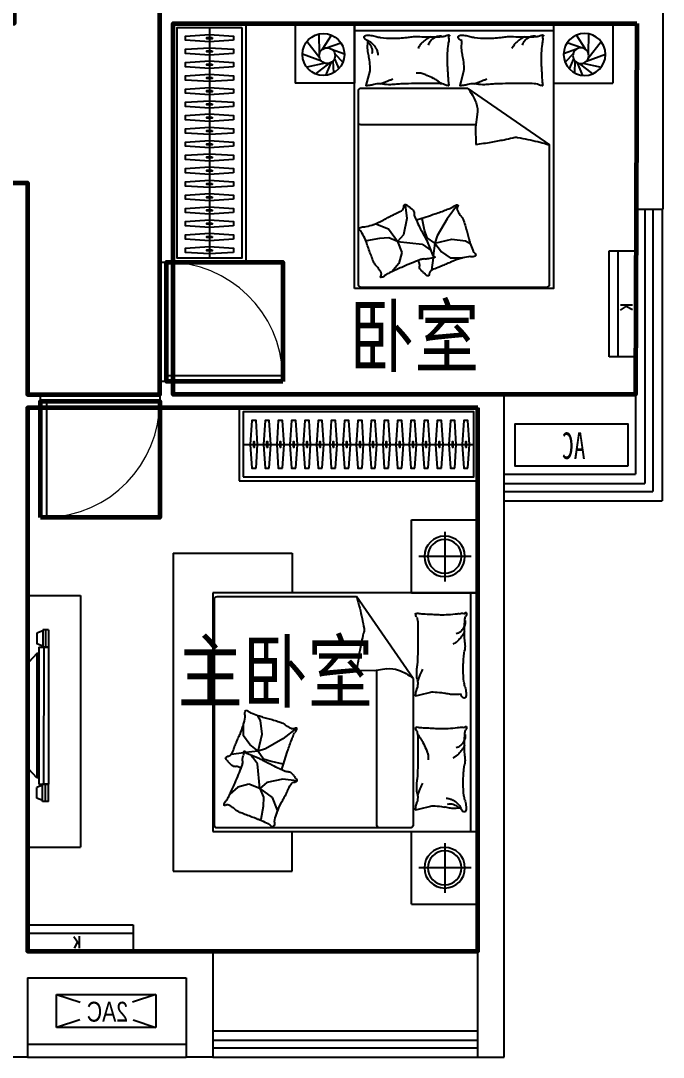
# Model space of a CAD drawing. Extents: x 952153 to 990953, y -827433 to -803533.
# Drawn here: x 975503 to 980353, y -827433 to -819611 of the extents above; entities that cross this region are included whole.
import ezdxf

# ---------------------------------------------------------------- set-up
doc = ezdxf.new("R2010")
doc.units = 0
doc.header["$LTSCALE"] = 1000
doc.header["$MEASUREMENT"] = 0
doc.linetypes.add('HIDDEN', pattern=[7.5, 5, -2.5])
doc.layers.get('0').update_dxf_attribs({"linetype": 'CONTINUOUS'})
for name, color, linetype in [('BATH', 8, 'CONTINUOUS'), ('Elec(电器)', 33, 'CONTINUOUS'), ('FUR', 8, 'CONTINUOUS'), ('Furniture(家具)', 8, 'CONTINUOUS'), ('WALL', 2, 'CONTINUOUS'), ('WINDOW', 4, 'CONTINUOUS'), ('家具示意', 8, 'CONTINUOUS'), ('百叶', 24, 'CONTINUOUS'), ('空调示意', 40, 'CONTINUOUS')]:
    doc.layers.add(name, color=color, linetype=linetype)
for name, color, linetype, lineweight in [('GT_卧室', 1, 'CONTINUOUS', 60), ('GT_过道', 30, 'CONTINUOUS', 60), ('GT_门', 245, 'CONTINUOUS', 60), ('文字标注', 121, 'CONTINUOUS', 0)]:
    doc.layers.add(name, color=color, linetype=linetype, lineweight=lineweight)
doc.styles.add('-黑体', font='simhei.ttf', dxfattribs={"width": 0.8})
doc.styles.add('_ZBHZ', font='simhei.ttf', dxfattribs={"width": 0.8})
doc.styles.add('DIM_FONT', font='ZBTXT.shx', dxfattribs={"width": 0.8})
doc.styles.add('HZ', font='zbtxt.shx', dxfattribs={"bigfont": 'zbhz.shx'})

# ---------------------------------------------------------------- blocks, each defined once
blk = doc.blocks.new('*U38')
blk.add_line((-970, -275), (770, -275))
for points in [[(-1000, 0), (800, 0), (800, -550), (-1000, -550)], [(-970, -30), (770, -30), (770, -520), (-970, -520)]]:
    blk.add_lwpolyline(points, close=True)
at = {"elevation": 0}
for points in [[(-874, -95), (-862, -275), (-874, -455), (-906, -455), (-918, -275), (-906, -95)], [(-774, -95), (-762, -275), (-774, -455), (-806, -455), (-818, -275), (-806, -95)], [(-674, -95), (-662, -275), (-674, -455), (-706, -455), (-718, -275), (-706, -95)], [(-574, -95), (-562, -275), (-574, -455), (-606, -455), (-618, -275), (-606, -95)], [(-474, -95), (-462, -275), (-474, -455), (-506, -455), (-518, -275), (-506, -95)], [(-374, -95), (-362, -275), (-374, -455), (-406, -455), (-418, -275), (-406, -95)], [(-274, -95), (-262, -275), (-274, -455), (-306, -455), (-318, -275), (-306, -95)], [(-174, -95), (-162, -275), (-174, -455), (-206, -455), (-218, -275), (-206, -95)], [(-74, -95), (-62, -275), (-74, -455), (-106, -455), (-118, -275), (-106, -95)], [(26, -95), (38, -275), (26, -455), (-6, -455), (-18, -275), (-6, -95)], [(126, -95), (138, -275), (126, -455), (94, -455), (82, -275), (94, -95)], [(226, -95), (238, -275), (226, -455), (194, -455), (182, -275), (194, -95)], [(326, -95), (338, -275), (326, -455), (294, -455), (282, -275), (294, -95)], [(426, -95), (438, -275), (426, -455), (394, -455), (382, -275), (394, -95)], [(526, -95), (538, -275), (526, -455), (494, -455), (482, -275), (494, -95)], [(626, -95), (638, -275), (626, -455), (594, -455), (582, -275), (594, -95)], [(726, -95), (738, -275), (726, -455), (694, -455), (682, -275), (694, -95)]]:
    blk.add_lwpolyline(points, close=True, dxfattribs=at)
at = {"ltscale": 15, "elevation": 0}
for points in [[(-894, -255), (-886, -255), (-886, -295), (-894, -295)], [(-794, -255), (-786, -255), (-786, -295), (-794, -295)], [(-694, -255), (-686, -255), (-686, -295), (-694, -295)], [(-594, -255), (-586, -255), (-586, -295), (-594, -295)], [(-494, -255), (-486, -255), (-486, -295), (-494, -295)], [(-394, -255), (-386, -255), (-386, -295), (-394, -295)], [(-294, -255), (-286, -255), (-286, -295), (-294, -295)], [(-194, -255), (-186, -255), (-186, -295), (-194, -295)], [(-94, -255), (-86, -255), (-86, -295), (-94, -295)], [(6, -255), (14, -255), (14, -295), (6, -295)], [(106, -255), (114, -255), (114, -295), (106, -295)], [(206, -255), (214, -255), (214, -295), (206, -295)], [(306, -255), (314, -255), (314, -295), (306, -295)], [(406, -255), (414, -255), (414, -295), (406, -295)], [(506, -255), (514, -255), (514, -295), (506, -295)], [(606, -255), (614, -255), (614, -295), (606, -295)], [(706, -255), (714, -255), (714, -295), (706, -295)]]:
    blk.add_lwpolyline(points, close=True, dxfattribs=at)
blk = doc.blocks.new('A$C04A21AEC')
at = {"layer": '家具示意'}
for p, q in [((500, 550), (0, 550)), ((0, 550), (0, 0)), ((500, 0), (500, 550)), ((250, 459.6), (250, 85.7)), ((50.4, 275), (444.8, 275)), ((500, 0), (0, 0))]:
    blk.add_line(p, q, dxfattribs=at)
for radius in [153, 127.5]:
    blk.add_circle((250, 275), radius, dxfattribs=at)
blk = doc.blocks.new('A$C6E3D31D3')
at = {"layer": '家具示意'}
for p, q in [((1400.5, 2400), (1400.5, 2100)), ((2300.5, 2400), (1400.5, 2400)), ((2300.5, 2400), (2300.5, 0)), ((0.5, 2100), (2000.5, 2100)), ((0.5, 300), (0.5, 2100)), ((52.9, 300), (52.9, 2100)), ((489, 1453.5), (916.4, 2071.6)), ((1968.3, 2071.6), (916.4, 2071.6)), ((1988.3, 345.8), (1988.3, 2051.6)), ((2000.5, 2100), (2000.5, 300)), ((686.7, 1526), (782.1, 1512.4)), ((761.6, 345.8), (761.6, 1515.3)), ((782.1, 1512.4), (912.2, 1514.1)), ((489, 1453.5), (489, 345.8)), ((438.8, 1329.6), (356.2, 1350.2)), ((468.8, 1322.1), (438.8, 1329.6)), ((1626.9, 1034), (1640.8, 1136.8)), ((1640.8, 1136.8), (1660.8, 1172.8)), ((1769.2, 1020.1), (1769.2, 1113)), ((1368.9, 1077.6), (1472.9, 998.4)), ((1658.5, 905.5), (1626.9, 1034)), ((1721.8, 954.9), (1769.2, 1020.1)), ((1472.9, 998.4), (1603.2, 923.3)), ((1658.5, 905.5), (1721.8, 954.9)), ((1603.2, 923.3), (1658.5, 905.5)), ((1658.5, 905.5), (1617.1, 848.2)), ((1644.7, 847.3), (1701, 870.3)), ((1658.5, 905.5), (1752.7, 893.7)), ((1700.5, 859.9), (1709.1, 872)), ((1701, 870.3), (1744.5, 888.1)), ((1767.4, 891.9), (1862, 880)), ((1559.8, 828.4), (1470.9, 808.6)), ((1617.1, 848.2), (1559.8, 828.4)), ((1645.5, 624.3), (1664.4, 810)), ((1664.4, 810), (1700.5, 859.9)), ((1368.8, 681), (1471.9, 694.8)), ((1471.9, 694.8), (1594, 669)), ((1594, 669), (1645.5, 624.3)), ((1645.5, 624.3), (1728, 655.2)), ((1728, 655.2), (1810.5, 634.6)), ((1810.5, 634.6), (1873.1, 581)), ((1552.7, 555.4), (1514.9, 460.8)), ((1645.5, 624.3), (1552.7, 555.4)), ((1645.5, 624.3), (1618, 557.2)), ((1618, 557.2), (1621.5, 488.4)), ((438.8, 470.3), (356.2, 491)), ((468.8, 462.8), (438.8, 470.3)), ((1621.5, 488.4), (1638.6, 390.3)), ((1514.9, 460.8), (1518.3, 436.8)), ((509, 325.8), (1968.3, 325.8)), ((1638.6, 390.3), (1645.1, 387)), ((2000.5, 300), (0.5, 300)), ((1400.5, 0), (1400.5, 300)), ((2300.5, 0), (1400.5, 0))]:
    blk.add_line(p, q, dxfattribs=at)
for centre, radius, start, end in [((2664.3, 1512.5), 1835.1, 162.26361, 164.06481), ((1968.3, 2051.6), 20, 0, 90), ((4852.7, 1073.7), 4064.6, 167.07446, 169.27244), ((1531.9, 1835.9), 657.4, 164.06481, 167.07446), ((114.8, 1939.6), 28.9, 175.69746, 210.65125), ((111, 1939.9), 25.1, 158.2117, 175.69746), ((90.9, 1947.9), 3.42, 109.56397, 158.2117), ((90.5, 1949), 2.32, 348.10694, 109.56397), ((43.6, 1897.4), 53.9, 5.25919, 30.65125), ((97, 1947.6), 4.28, 168.10694, 248.0096), ((194.3, 1883.8), 99.2, 175.78412, 195.93524), ((101.2, 1958.1), 15.6, 248.0096, 291.42098), ((-720.1, 1827.1), 820.8, 1.90789, 5.25919), ((118.9, 1913.1), 32.8, 81.86652, 111.42098), ((88.7, 1702), 246, 77.89054, 81.86652), ((182, 2136.4), 198.3, 257.89054, 262.3191), ((277.5, 2844.8), 913.1, 262.3191, 266.63125), ((263.7, 2610.8), 678.7, 266.63125, 271.63309), ((244.1, 3297.1), 1365.2, 271.63309, 273.05496), ((-409.8, 15549.9), 13635.6, 273.05496, 273.50486), ((404.2, 2260.5), 321.2, 273.50486, 279.99836), ((1615.9, 1808.3), 1164, 176.42603, 179.71346), ((599.8, 1871.7), 145.9, 167.13096, 176.42603), ((501.7, 1894.1), 45.3, 152.71588, 167.13096), ((463.3, 1925.1), 19.3, 73.30223, 99.99836), ((393.3, 1950.1), 76.7, 332.71588, 343.77885), ((383, 1953.1), 87.5, 343.77885, 352.87961), ((468.5, 1942.4), 1.32, 352.87961, 73.30223), ((194.3, 1883.8), 99.2, 195.93524, 216.08636), ((-1393.2, 1804.7), 1494.3, 359.42426, 1.90789), ((319.8, 1892.4), 234, 200.86028, 207.23959), ((194.3, 1883.8), 99.2, 216.08636, 233.82335), ((194.3, 1883.8), 99.2, 233.82335, 251.56035), ((6170.4, 1785.5), 5718.5, 179.71346, 180.97038), ((916.3, 1819.5), 58.1, 169.27244, 187.73038), ((1051.1, 1837.8), 194.2, 187.73038, 193.1904), ((386.7, 1701.1), 289.7, 175.19815, 182.53859), ((-772.1, 1798.4), 873.2, 355.19815, 359.42426), ((180, 1820.4), 76.8, 207.23959, 218.38857), ((426.8, 2016), 391.6, 218.38857, 223.81151), ((306.7, 1900.7), 225.2, 223.81151, 230.96506), ((195.9, 1764.1), 49.3, 230.96506, 241.68324), ((-1587.4, 1219.4), 2515.8, 11.67414, 13.1904), ((-1658.1, 1204.8), 2588, 9.49502, 11.67414), ((249.5, 1695), 152.4, 182.53859, 190.18988), ((-421.4, 1574.4), 529.3, 6.0867, 10.18988), ((267.4, 1896.9), 200.2, 241.68324, 246.99723), ((3814.4, 1745.6), 3362.2, 180.97038, 182.60963), ((-938.2, 1519.3), 1049, 0, 6.0867), ((1670.9, 1647.9), 1216.5, 182.60963, 184.61758), ((-2833.8, 1008.2), 3780.1, 7.692, 9.49502), ((-571.9, 1519.3), 682.7, 352.45315, 360), ((-251.5, 1207.2), 738.7, 23.48441, 25.31107), ((-251.5, 1207.2), 738.7, 21.65774, 23.48441), ((231.5, 1493.2), 230.1, 348.44144, 2.74906), ((-941.8, 1436.9), 1404.8, 2.74906, 4.61758), ((728.3, 1164.7), 375.1, 110.14884, 129.64454), ((661.2, 1347.7), 180.1, 81.86442, 110.14884), ((-135.3, 1461.5), 242.2, 344.25602, 352.45315), ((-251.5, 1207.2), 738.7, 19.42798, 21.65774), ((-251.5, 1207.2), 738.7, 17.19822, 19.42798), ((599.9, 1417.9), 145.9, 168.44144, 186.43405), ((249.1, 1334.1), 161.1, 171.56281, 180), ((178.4, 1334.1), 90.4, 180, 191.27238), ((391.2, 1313), 304.8, 164.25602, 171.56281), ((93.2, 1337.8), 34.2, 296.58052, 355.59979), ((180.4, 1824), 491.8, 263.76764, 270), ((180.4, 1536.1), 204, 270, 279.68437), ((66.3, 2204.5), 882, 279.68437, 282.19838), ((319.7, 1032.5), 317.1, 98.00505, 102.19838), ((367.3, 694.1), 658.8, 92.66488, 98.00505), ((339.8, 1284.6), 67.7, 75.95481, 92.66488), ((573.9, 1414.9), 119.7, 186.43405, 197.38641), ((240.4, 1310.5), 229.7, 9.4841, 17.38641), ((199.9, 1303.8), 270.8, 4.08294, 9.4841), ((102.6, 1319), 13.1, 191.27238, 296.58052), ((469.1, 1323), 0.917, 255.95506, 4.08294), ((716.5, 3661.5), 2661.9, 290.77727, 291.9373), ((1682.8, 1262.4), 75.5, 291.9373, 315.09547), ((1748.1, 1197.3), 16.8, 84.64276, 135.09547), ((1749.2, 1208.2), 5.8, 27.29586, 84.64276), ((1709.1, 1187.5), 50.9, 8.64435, 27.29586), ((1821.9, 1169.5), 63, 172.216, 188.22934), ((1700.2, 1186.2), 59.9, 352.216, 8.64435), ((1332.7, 1254.5), 194, 300.90563, 309.70047), ((1508.3, 1042.9), 81, 116.07349, 129.70047), ((1559.1, 939.2), 196.5, 107.8396, 116.07349), ((2112.5, -780.4), 2003, 105.26254, 107.8396), ((2019.1, -438.1), 1648.1, 103.841, 105.26254), ((1494.3, 1691.8), 545.4, 283.841, 286.31224), ((1597, 1340.8), 179.8, 286.31224, 290.77727), ((2185.1, 1222.1), 430, 188.22934, 196.35275), ((2371, 1276.6), 623.6, 196.35275, 203.0962), ((114.8, 1080.4), 28.9, 175.69746, 210.65125), ((111, 1080.6), 25.1, 158.2117, 175.69746), ((90.9, 1088.7), 3.42, 109.56397, 158.2117), ((90.5, 1089.7), 2.32, 348.10694, 109.56397), ((43.6, 1038.2), 53.9, 5.25919, 30.65125), ((97, 1088.4), 4.28, 168.10694, 248.0096), ((194.3, 1024.5), 99.2, 175.78412, 195.93524), ((101.2, 1098.9), 15.6, 248.0096, 291.42098), ((-720.1, 967.9), 820.8, 1.90789, 5.25919), ((118.9, 1053.8), 32.8, 81.86652, 111.42098), ((88.7, 842.7), 246, 77.89054, 81.86652), ((182, 1277.2), 198.3, 257.89054, 262.3191), ((277.5, 1985.5), 913.1, 262.3191, 266.63125), ((263.7, 1751.6), 678.7, 266.63125, 271.63309), ((244.1, 2437.8), 1365.2, 271.63309, 273.05496), ((-409.8, 14690.7), 13635.6, 273.05496, 273.50486), ((404.2, 1401.2), 321.2, 273.50486, 279.99836), ((1046.5, 609.1), 728.6, 144.17371, 147.86502), ((1615.9, 949), 1164, 176.42603, 179.71346), ((599.8, 1012.5), 145.9, 167.13096, 176.42603), ((501.7, 1034.9), 45.3, 152.71588, 167.13096), ((463.3, 1065.9), 19.3, 73.30223, 99.99836), ((393.3, 1090.8), 76.7, 332.71588, 343.77885), ((383, 1093.8), 87.5, 343.77885, 352.87961), ((468.5, 1083.1), 1.32, 352.87961, 73.30223), ((1404.1, 1075.1), 35.2, 176.05164, 200.34521), ((1373.3, 1077.3), 4.43, 103.28084, 176.05164), ((1427.4, 1083.8), 60.1, 200.34521, 218.58539), ((1373.8, 1075.4), 6.3, 36.57918, 103.28084), ((1390.2, 1087.6), 14.2, 216.57918, 259.59261), ((1318.5, 996.9), 79.2, 22.70692, 38.58539), ((1401.6, 1149.6), 77.1, 259.59261, 267.27138), ((619.4, 704.3), 837.1, 20.12867, 22.70692), ((1398.6, 1087.8), 15.3, 267.27138, 284.57091), ((1392.6, 1111.1), 39.3, 284.57091, 296.81793), ((1251.5, 1390.1), 352, 296.81793, 300.90563), ((7167.7, 3322.2), 5838.3, 203.0962, 203.45233), ((194.3, 1024.5), 99.2, 195.93524, 216.08636), ((-1393.2, 945.4), 1494.3, 359.42426, 1.90789), ((319.8, 1033.2), 234, 200.86028, 207.23959), ((194.3, 1024.5), 99.2, 216.08636, 233.82335), ((194.3, 1024.5), 99.2, 233.82335, 251.56035), ((1696.2, 330.8), 1432.3, 153.50152, 155.67347), ((694.2, 830.4), 312.6, 147.86502, 153.50152), ((6170.4, 926.2), 5718.5, 179.71346, 180.97038), ((-3377.8, -760.7), 5094.2, 19.08362, 20.12867), ((-3786.1, -1429.8), 6101.9, 23.10398, 23.45233), ((-28.2, 173.4), 2016.2, 22.01877, 23.10398), ((386.7, 841.9), 289.7, 175.19815, 182.53859), ((-772.1, 939.2), 873.2, 355.19815, 359.42426), ((180, 961.2), 76.8, 207.23959, 218.38857), ((426.8, 1156.7), 391.6, 218.38857, 223.81151), ((306.7, 1041.5), 225.2, 223.81151, 230.96506), ((195.9, 904.9), 49.3, 230.96506, 241.68324), ((267.4, 1037.7), 200.2, 241.68324, 246.99723), ((646.5, 855.3), 272.1, 175.91723, 183.5552), ((433, 870.5), 58, 159.32572, 175.91723), ((852.8, 712.1), 506.6, 155.67347, 159.32572), ((-1535.7, -123.4), 3145, 16.60846, 19.08362), ((1735.8, 909.4), 23.1, 292.23548, 342.81326), ((1762.2, 901.2), 4.67, 19.37993, 162.81326), ((1758, 899.7), 9.2, 355.74068, 19.37993), ((1801, 896.5), 34, 175.74068, 187.98224), ((1961, 918.9), 195.5, 187.98224, 194.88069), ((1598.7, 822.7), 179.4, 7.67836, 14.88069), ((4712.3, 2090.4), 3097.2, 202.01877, 202.89436), ((1892.1, 899.5), 35.9, 202.89436, 268.84961), ((1891.1, 850.9), 12.7, 316.7905, 88.84961), ((249.5, 835.8), 152.4, 182.53859, 190.18988), ((-421.4, 715.2), 529.3, 6.0867, 10.18988), ((3814.4, 886.3), 3362.2, 180.97038, 182.60963), ((782.4, 2299.3), 1686.8, 295.05285, 297.08835), ((837.8, 2191), 1565.2, 297.08835, 299.93597), ((1725.8, 648.9), 214.3, 112.23548, 119.93597), ((1705.9, 837.1), 71.2, 355.48816, 7.67836), ((1843, 826.3), 66.3, 175.48816, 188.12157), ((1892.7, 833.4), 116.6, 188.12157, 201.00435), ((4719.9, 1918.9), 3145, 201.00435, 203.4795), ((2120.7, -166.9), 1005.4, 108.02034, 109.34479), ((1823.9, 745.7), 45.8, 77.55494, 108.02034), ((1838.6, 812.5), 22.6, 257.55494, 301.49769), ((1810, 859.2), 77.4, 301.49769, 312.08167), ((1716, 963.3), 217.6, 312.08167, 318.38902), ((1384.9, 1257.4), 660.5, 318.38902, 319.38782), ((2176.7, 578.4), 382.5, 138.07538, 139.38782), ((1925.7, 803.8), 45.2, 131.47671, 138.07538), ((1849.6, 889.9), 69.7, 311.47671, 316.7905), ((-938.2, 660.1), 1049, 0, 6.0867), ((1670.9, 788.6), 1216.5, 182.60963, 184.61758), ((1072.3, 934.6), 382.5, 322.47126, 323.7837), ((1913.8, 318.3), 660.5, 142.78491, 143.7837), ((1561.1, 586.2), 217.6, 136.47756, 142.78491), ((1459.4, 682.7), 77.4, 125.89357, 136.47756), ((1427.3, 727.1), 22.6, 81.95082, 125.89357), ((1436.9, 794.9), 45.8, 261.95082, 292.41622), ((1070.9, 1682), 1005.4, 292.41622, 295.05285), ((1366.4, 742.2), 116.6, 10.73662, 16.60846), ((-571.9, 660.1), 682.7, 352.45315, 360), ((-251.5, 348), 738.7, 23.48441, 25.31107), ((-251.5, 348), 738.7, 21.65774, 23.48441), ((231.5, 634), 230.1, 348.44144, 2.74906), ((-941.8, 577.6), 1404.8, 2.74906, 4.61758), ((1377.9, 684.8), 12.7, 141.18639, 273.24549), ((1422.3, 649.1), 69.7, 135.8726, 141.18639), ((1339.8, 729.1), 45.2, 315.8726, 322.47126), ((1380.6, 636.3), 35.9, 27.29024, 93.24549), ((-1339.9, -767.3), 3097.2, 26.41465, 27.29024), ((6507.8, 2695.5), 5094.2, 203.4795, 204.52455), ((-135.3, 602.2), 242.2, 344.25602, 352.45315), ((251.7, 411.8), 139.9, 95.63113, 106.51498), ((-251.5, 348), 738.7, 19.42798, 21.65774), ((-251.5, 348), 738.7, 17.19822, 19.42798), ((599.9, 558.6), 145.9, 168.44144, 186.43405), ((3239.6, 1507.5), 2016.2, 206.41465, 207.49986), ((6863.6, 3394), 6101.9, 207.49986, 207.84822), ((2634.7, 928.4), 837.1, 204.52455, 207.1028), ((249.1, 474.9), 161.1, 171.56281, 180), ((178.4, 474.9), 90.4, 180, 191.27238), ((391.2, 453.8), 304.8, 164.25602, 171.56281), ((93.2, 478.6), 34.2, 296.58052, 355.59979), ((180.4, 964.8), 491.8, 263.76764, 270), ((251.7, 411.8), 139.9, 135.09762, 152.79641), ((215.8, 421.2), 89.9, 131.44291, 143.73593), ((251.7, 411.8), 139.9, 117.39883, 135.09762), ((191.1, 449.1), 52.6, 115.35512, 131.44291), ((233.3, 360.1), 151.1, 111.81492, 115.35512), ((253.5, 309.5), 205.6, 108.7799, 111.81492), ((180.4, 676.9), 204, 270, 279.68437), ((251.7, 411.8), 139.9, 106.51498, 117.39883), ((205.4, 451), 56.2, 90, 108.7799), ((205.4, 415.6), 91.5, 75.31489, 90), ((66.3, 1345.3), 882, 279.68437, 282.19838), ((319.7, 173.2), 317.1, 98.00505, 102.19838), ((367.3, -165.1), 658.8, 92.66488, 98.00505), ((339.8, 425.3), 67.7, 75.95481, 92.66488), ((573.9, 555.7), 119.7, 186.43405, 197.38641), ((240.4, 451.3), 229.7, 9.4841, 17.38641), ((199.9, 444.5), 270.8, 4.08294, 9.4841), ((-3693.8, -2183.6), 5838.3, 27.49208, 27.84822), ((932.1, 223.6), 623.6, 20.74863, 27.49208), ((1965.6, 325.2), 194, 125.30151, 134.09635), ((2056.9, 196.2), 352, 121.21381, 125.30151), ((1894.9, 463.6), 39.3, 108.96679, 121.21381), ((1887.1, 486.4), 15.3, 91.66726, 108.96679), ((1888.9, 424.6), 77.1, 83.98849, 91.66726), ((1960, 583.2), 79.2, 207.1028, 222.98127), ((1895.5, 487.2), 14.2, 40.97506, 83.98849), ((1858.1, 488.2), 60.1, 24.74109, 42.98127), ((1910.9, 500.6), 6.3, 220.97506, 287.67673), ((1880.7, 498.6), 35.2, 0.44752, 24.74109), ((1911.5, 498.8), 4.43, 287.67673, 0.44752), ((102.6, 459.8), 13.1, 191.27238, 296.58052), ((469.1, 463.7), 0.917, 255.95506, 4.08294), ((1113.2, 292.2), 430, 12.62522, 20.74863), ((1838, -123.2), 545.4, 108.23689, 110.70812), ((1151.5, 1960.2), 1648.1, 288.23689, 289.65842), ((1032.1, 2294.4), 2003, 289.65842, 292.23548), ((1715.7, 622.2), 196.5, 292.23548, 300.46937), ((1774.3, 522.7), 81, 300.46937, 314.09635), ((509, 345.8), 20, 180, 270), ((741.6, 345.8), 20, 270, 0), ((1471.3, 372.4), 63, 356.61188, 12.62522), ((1593.9, 365.2), 59.9, 176.61188, 193.04023), ((1585.2, 363.1), 50.9, 193.04023, 211.69174), ((1546.8, 339.4), 5.8, 211.69174, 269.03864), ((1547, 350.4), 16.8, 269.03864, 319.49135), ((1617.2, 290.5), 75.5, 116.33318, 139.49135), ((2764.4, -2027.5), 2661.9, 115.17315, 116.33318), ((1708.7, 218.9), 179.8, 110.70812, 115.17315), ((1968.3, 345.8), 20, 270, 0)]:
    blk.add_arc(centre, radius, start, end, dxfattribs=at)
at = {"layer": '家具示意', "style": 'DIM_FONT', "width": 0.8, "flags": 9}
for tag in ['YSIZE', 'XSIZE']:
    blk.add_attdef(tag, (0.5, 300), '', height=0.5, rotation=90, dxfattribs=at)
blk = doc.blocks.new('A$C7736197B')
for name, p in [('A$C04A21AEC', (0, 2350)), ('A$C6E3D31D3', (-0.5, 250)), ('A$C04A21AEC', (0, 0))]:
    blk.add_blockref(name, p)
blk = doc.blocks.new('A$C67170A1A')
for p, q in [((0, 2200.1), (0, 300.1)), ((0.7, 2200.1), (400, 2200)), ((400, 2200), (400, 300)), ((115.9, 1932.6), (70.9, 1915.4)), ((70.9, 1915.4), (70.9, 1834.2)), ((160.9, 1939.8), (115.9, 1939.8)), ((115.9, 1939.8), (115.9, 1809.8)), ((137.2, 1939.8), (137.2, 1809.8)), ((160.9, 1939.8), (160.9, 1809.8)), ((115.9, 1817), (70.9, 1834.2)), ((85.9, 1809.8), (85.5, 774.8)), ((85.9, 1809.8), (160.9, 1809.8)), ((160.9, 1809.8), (115.9, 1809.8)), ((123.5, 1809.8), (123.1, 774.8)), ((160.9, 1809.8), (160.5, 774.8)), ((72.8, 1761.3), (10.8, 1696.6)), ((72.8, 1761.3), (72.5, 823.4)), ((85.9, 1761.3), (72.8, 1761.3)), ((10.8, 1696.6), (10.6, 888.1)), ((72.5, 823.4), (10.6, 888.1)), ((85.6, 823.4), (72.5, 823.4)), ((115.5, 767.6), (70.5, 750.4)), ((70.5, 669.2), (70.5, 750.4)), ((85.5, 774.8), (160.5, 774.8)), ((160.5, 774.8), (115.5, 774.8)), ((115.5, 644.8), (115.5, 774.8)), ((136.8, 644.8), (136.9, 774.8)), ((160.5, 644.8), (160.5, 774.8)), ((115.5, 652), (70.5, 669.2)), ((160.5, 644.8), (115.5, 644.8)), ((0.1, 300.1), (400, 300))]:
    blk.add_line(p, q)
blk = doc.blocks.new('*U43')
blk.add_line((-970, -275), (770, -275))
for points in [[(-1000, 0), (800, 0), (800, -550), (-1000, -550)], [(-970, -30), (770, -30), (770, -520), (-970, -520)]]:
    blk.add_lwpolyline(points, close=True)
at = {"elevation": 0}
for points in [[(-874, -95), (-862, -275), (-874, -455), (-906, -455), (-918, -275), (-906, -95)], [(-774, -95), (-762, -275), (-774, -455), (-806, -455), (-818, -275), (-806, -95)], [(-674, -95), (-662, -275), (-674, -455), (-706, -455), (-718, -275), (-706, -95)], [(-574, -95), (-562, -275), (-574, -455), (-606, -455), (-618, -275), (-606, -95)], [(-474, -95), (-462, -275), (-474, -455), (-506, -455), (-518, -275), (-506, -95)], [(-374, -95), (-362, -275), (-374, -455), (-406, -455), (-418, -275), (-406, -95)], [(-274, -95), (-262, -275), (-274, -455), (-306, -455), (-318, -275), (-306, -95)], [(-174, -95), (-162, -275), (-174, -455), (-206, -455), (-218, -275), (-206, -95)], [(-74, -95), (-62, -275), (-74, -455), (-106, -455), (-118, -275), (-106, -95)], [(26, -95), (38, -275), (26, -455), (-6, -455), (-18, -275), (-6, -95)], [(126, -95), (138, -275), (126, -455), (94, -455), (82, -275), (94, -95)], [(226, -95), (238, -275), (226, -455), (194, -455), (182, -275), (194, -95)], [(326, -95), (338, -275), (326, -455), (294, -455), (282, -275), (294, -95)], [(426, -95), (438, -275), (426, -455), (394, -455), (382, -275), (394, -95)], [(526, -95), (538, -275), (526, -455), (494, -455), (482, -275), (494, -95)], [(626, -95), (638, -275), (626, -455), (594, -455), (582, -275), (594, -95)], [(726, -95), (738, -275), (726, -455), (694, -455), (682, -275), (694, -95)]]:
    blk.add_lwpolyline(points, close=True, dxfattribs=at)
at = {"ltscale": 15, "elevation": 0}
for points in [[(-894, -255), (-886, -255), (-886, -295), (-894, -295)], [(-794, -255), (-786, -255), (-786, -295), (-794, -295)], [(-694, -255), (-686, -255), (-686, -295), (-694, -295)], [(-594, -255), (-586, -255), (-586, -295), (-594, -295)], [(-494, -255), (-486, -255), (-486, -295), (-494, -295)], [(-394, -255), (-386, -255), (-386, -295), (-394, -295)], [(-294, -255), (-286, -255), (-286, -295), (-294, -295)], [(-194, -255), (-186, -255), (-186, -295), (-194, -295)], [(-94, -255), (-86, -255), (-86, -295), (-94, -295)], [(6, -255), (14, -255), (14, -295), (6, -295)], [(106, -255), (114, -255), (114, -295), (106, -295)], [(206, -255), (214, -255), (214, -295), (206, -295)], [(306, -255), (314, -255), (314, -295), (306, -295)], [(406, -255), (414, -255), (414, -295), (406, -295)], [(506, -255), (514, -255), (514, -295), (506, -295)], [(606, -255), (614, -255), (614, -295), (606, -295)], [(706, -255), (714, -255), (714, -295), (706, -295)]]:
    blk.add_lwpolyline(points, close=True, dxfattribs=at)
blk = doc.blocks.new('36')
at = {"layer": '空调示意'}
for p, q in [((889626.4, -481004.7), (888876.4, -481004.7)), ((888876.4, -481004.7), (888876.4, -481254.7)), ((888876.4, -481004.7), (889053.2, -481063.6)), ((889626.4, -481004.7), (889449.6, -481063.6)), ((889626.4, -481254.7), (889626.4, -481004.7)), ((889048.6, -481197.3), (888876.4, -481254.7)), ((888876.4, -481254.7), (889626.4, -481254.7)), ((889451.8, -481196.5), (889626.4, -481254.7))]:
    blk.add_line(p, q, dxfattribs=at)
at = {"layer": '空调示意', "style": 'HZ', "width": 0.8}
blk.add_text('2AC', height=150, dxfattribs=at).set_placement((889086.5, -481210.6))
at = {"layer": '空调示意', "style": 'DIM_FONT', "width": 0.6, "flags": 9}
for tag in ['YSIZE', 'XSIZE']:
    blk.add_attdef(tag, (888876.4, -481254.7), '', height=0.5, rotation=0, dxfattribs=at)
blk = doc.blocks.new('M_C54TQD')
for p, q in [((0, -52.4), (1500, -52.4)), ((25.8, -508.5), (25.8, -1967.8)), ((853.5, -488.5), (45.8, -488.5)), ((853.5, -488.5), (1471.6, -915.9)), ((45.8, -761.1), (915.3, -761.1)), ((1471.6, -1967.8), (1471.6, -915.9)), ((381, -1368.3), (394.8, -1471.4)), ((777.6, -1368.4), (698.4, -1472.4)), ((394.8, -1471.4), (369, -1593.5)), ((528.4, -1559.3), (508.6, -1470.4)), ((698.4, -1472.4), (623.3, -1602.7)), ((160.8, -1514.4), (136.8, -1517.8)), ((255.4, -1552.2), (160.8, -1514.4)), ((324.3, -1645), (255.4, -1552.2)), ((548.2, -1616.6), (528.4, -1559.3)), ((90.3, -1638.1), (87, -1644.6)), ((188.4, -1621), (90.3, -1638.1)), ((257.2, -1617.5), (188.4, -1621)), ((324.3, -1645), (257.2, -1617.5)), ((369, -1593.5), (324.3, -1645)), ((605.5, -1658), (548.2, -1616.6)), ((623.3, -1602.7), (605.5, -1658)), ((605.5, -1658), (734, -1626.4)), ((734, -1626.4), (836.8, -1640.3)), ((836.8, -1640.3), (872.8, -1660.3)), ((324.3, -1645), (510, -1663.9)), ((324.3, -1645), (355.2, -1727.5)), ((510, -1663.9), (559.9, -1700)), ((559.9, -1700), (572, -1708.6)), ((605.5, -1658), (593.7, -1752.2)), ((605.5, -1658), (654.9, -1721.3)), ((355.2, -1727.5), (334.6, -1810)), ((591.9, -1766.9), (580, -1861.5)), ((654.9, -1721.3), (720.1, -1768.7)), ((720.1, -1768.7), (813, -1768.7)), ((334.6, -1810), (281, -1872.6)), ((45.8, -1987.8), (1451.6, -1987.8))]:
    blk.add_line(p, q)
blk.add_lwpolyline([(0, -2000), (0, 0), (1500, 0), (1500, -2000)], close=True)
for points in [[(101, -126.8, -0.263368), (73, -108, -0.494818), (82.2, -89.3, -0.049225), (99.9, -87.5, -0.036831), (123.5, -89.3, -0.031893), (161.5, -97.4, 0.035782), (195.4, -104.4, 0.032941), (285.1, -110.3, 0.026564), (396.3, -104.4, 0.017905), (433.8, -99, -0.033397), (454, -96.8, -0.03204), (491.1, -97.5, 0.018442), (555.4, -100.5, 0.010837), (620.2, -99.8, 0.014624), (668.1, -96.8, 0.111249), (690.6, -89.5, -0.153708), (707.5, -85.5, -0.076444), (715, -87.2, -0.215512), (716.9, -89.3, -0.585858), (714.3, -92.3, 0.363489), (709.4, -94.9, 0.191716), (709.4, -106.4, -0.129675), (711.3, -123, -0.01735), (708.3, -139.8, 0.019326), (705.7, -154.9, 0.018818), (699, -223.3, 0.021828), (698.1, -282.6, 0.006204), (699.5, -316.4, 0.001963), (705.7, -423.3, 0.028341), (709.9, -459.4, -0.117014), (709.4, -468.3, -0.36606), (708, -469.3, -0.03973), (694.4, -466.5, -0.048309), (680.6, -461, 0.062981), (670, -457.1, 0.04058), (646.6, -453.7, 0.014345), (579.8, -451.4, 0.005484), (454.4, -452.2, 0.007153), (358.2, -455.2, 0.008762), (315.7, -457.9, -0.008153), (270, -460.8, -0.06251), (212.9, -456.4, 0.078669), (167.3, -454.4, 0.047825), (144.9, -459.1, -0.034494), (114.1, -466.5, -0.023571), (88.8, -469.5, -0.510228), (87.8, -468.3), (95.3, -438.3), (116, -355.7, 0.073041), (118, -336.2, 0.023305), (112.2, -275, 0.018299), (108.2, -252.2, -0.01097), (100.8, -214.2, -0.042281), (97.9, -179.9, -0.027201), (100.8, -126.5)], [(99.3, -142.8, -0.05369), (113.5, -155.8, -0.070312), (121.6, -168.1, -0.015448), (125.4, -176.6, -0.013244), (129.1, -186.8, -0.082127), (132.1, -204.9, -0.064164), (129.1, -228.1)], [(100.8, -126.8, -0.077379), (135.6, -152.1, -0.077379), (161.1, -186.8, -0.047525), (171, -211.5, -0.047525), (176.1, -237.5)], [(574.8, -100.6, 0.027842), (551.1, -111.2, 0.048685), (538.5, -119.3, 0.023666), (510.6, -143.6, 0.031223), (491.6, -164.3, 0.046801), (486.5, -172, 0.023191), (478.4, -188.7)], [(656.8, -94.9, 0.088153), (622.3, -98.4, 0.088153), (591.1, -113.7, 0.077547), (569.5, -135.3, 0.077547), (555.4, -162.4)], [(810.2, -126.8, -0.263368), (782.3, -108, -0.494818), (791.4, -89.3, -0.049225), (809.1, -87.5, -0.036831), (832.8, -89.3, -0.031893), (870.7, -97.4, 0.035782), (904.6, -104.4, 0.032941), (994.3, -110.3, 0.026564), (1105.5, -104.4, 0.017905), (1143, -99, -0.033397), (1163.3, -96.8, -0.03204), (1200.3, -97.5, 0.018442), (1264.7, -100.5, 0.010837), (1329.4, -99.8, 0.014624), (1377.3, -96.8, 0.111249), (1399.9, -89.5, -0.153708), (1416.8, -85.5, -0.076444), (1424.2, -87.2, -0.215512), (1426.2, -89.3, -0.585858), (1423.5, -92.3, 0.363489), (1418.6, -94.9, 0.191716), (1418.6, -106.4, -0.129675), (1420.5, -123, -0.01735), (1417.5, -139.8, 0.019326), (1414.9, -154.9, 0.018818), (1408.3, -223.3, 0.021828), (1407.4, -282.6, 0.006204), (1408.8, -316.4, 0.001963), (1414.9, -423.3, 0.028341), (1419.2, -459.4, -0.117014), (1418.6, -468.3, -0.36606), (1417.2, -469.3, -0.03973), (1403.6, -466.5, -0.048309), (1389.9, -461, 0.062981), (1379.2, -457.1, 0.04058), (1355.8, -453.7, 0.014345), (1289.1, -451.4, 0.005484), (1163.6, -452.2, 0.007153), (1067.5, -455.2, 0.008762), (1024.9, -457.9, -0.008153), (979.2, -460.8, -0.06251), (922.1, -456.4, 0.078669), (876.5, -454.4, 0.047825), (854.1, -459.1, -0.034494), (823.4, -466.5, -0.023571), (798, -469.5, -0.510228), (797.1, -468.3), (804.6, -438.3), (825.2, -355.7, 0.073041), (827.2, -336.2, 0.023305), (821.5, -275, 0.018299), (817.4, -252.2, -0.01097), (810.1, -214.2, -0.042281), (807.2, -179.9, -0.027201), (810.1, -126.5)], [(1284.1, -100.6, 0.027842), (1260.3, -111.2, 0.048685), (1247.8, -119.3, 0.023666), (1219.8, -143.6, 0.031223), (1200.8, -164.3, 0.046801), (1195.7, -172, 0.023191), (1187.7, -188.7)], [(1366.1, -94.9, 0.088153), (1331.5, -98.4, 0.088153), (1300.3, -113.7, 0.077547), (1278.7, -135.3, 0.077547), (1264.7, -162.4)], [(660.6, -455.2, 0.016108), (621.7, -429, 0.024599), (594.9, -413.9, 0.009477), (545.8, -390.6, 0.015937), (516, -378.3, 0.072521), (499.6, -374.7, 0.033339), (463.4, -374.5)], [(191.4, -453.7, 0.009729), (218.7, -444.6, 0.009729), (245.6, -434.6, 0.007971), (267.3, -425.5, 0.007971), (288.8, -415.8)], [(900.6, -453.7, 0.009729), (927.9, -444.6, 0.009729), (954.8, -434.6, 0.007971), (976.6, -425.5, 0.007971), (998, -415.8)], [(853.5, -488.5, -0.085272), (916.8, -598.6, -0.124044), (926, -686.2), (912.4, -781.6), (914.1, -911.7)], [(914.1, -911.7, 0.007867), (1031.7, -893.9, 0.009508), (1128.5, -875.9, 0.006616), (1193.5, -861.5, -0.023828), (1211.7, -858.2, -0.080713), (1230.3, -858.7, -0.009591), (1382.9, -890.6, -0.013133), (1416.4, -899.2, -0.007859), (1471.6, -915.9)], [(464, -1480.4, 0.025626), (475.6, -1477.6, 0.0108), (604.9, -1436, 0.00456), (692.4, -1404.8, 0.01125), (727.5, -1391, 0.069394), (746.3, -1379.9, -0.079756), (762.9, -1370.5, -0.106399), (777.6, -1368.4, -0.328642), (781.6, -1371.8, -0.299547), (779.2, -1378.3, 0.189917), (773.7, -1387.1, 0.033518), (772.5, -1397.4, 0.075627), (773, -1402, 0.053489), (776, -1409.8, 0.017838), (788.1, -1431.8, 0.038394), (805.3, -1456.1, -0.059529), (815.7, -1472.2, -0.035943), (826.3, -1498.4, -0.011245), (851.9, -1584.7, -0.006203), (862.2, -1624.3, 0.010783), (868.3, -1647, 0.019485), (872.8, -1660.3, 0.005062), (892.4, -1710.5, 0.101392), (909.1, -1735.8, -0.223768), (914, -1749.2, -0.25558), (910.9, -1753.8, -0.081563), (895.2, -1758.9, -0.071805), (878.1, -1759, 0.069985), (860.5, -1759.1, 0.03546), (801, -1772.1, 0.029432), (732, -1796.8, 0.001554), (698.6, -1811.2, -0.00152), (664.5, -1825.8, -0.004735), (629.3, -1840.5, 0.00382), (585.5, -1858.6, 0.296001), (563.6, -1890.9, -0.649774), (542.2, -1899.9, -0.02319), (537.7, -1895.3, 0.0288), (534, -1891.6, 0.005727), (527.4, -1885.8, -0.004358), (518.8, -1878.2, -0.027528), (501.8, -1861.4, -0.046214), (493.2, -1849.9, -0.194121), (490.4, -1833.2, 0.133719), (489.3, -1809.2, 0.005779), (481.8, -1787.2, 0.008882)]]:
    blk.add_lwpolyline(points, format="xyb")
blk.add_lwpolyline([(58.1, -1583.2, 0.101392), (39.5, -1559.2, -0.223768), (33.6, -1546.2, -0.25558), (36.4, -1541.4, -0.081563), (51.6, -1535.1, -0.071805), (68.7, -1533.7, 0.069985), (86.2, -1532.2, 0.03546), (144.5, -1514.8, 0.029432), (211.5, -1484.8, 0.001554), (243.6, -1467.9, -0.00152), (276.5, -1450.7, -0.004735), (310.5, -1433.4, 0.00382), (352.7, -1412, 0.296001), (372.1, -1378.1, -0.649774), (392.8, -1367.5, -0.02319), (397.6, -1371.7, 0.0288), (401.6, -1375.1, 0.005727), (408.6, -1380.4, -0.004358), (417.8, -1387.3, -0.027528), (436, -1402.8, -0.046214), (445.5, -1413.5, -0.194121), (449.5, -1430, 0.133719), (452.5, -1453.8, 0.011505), (471.2, -1496.2, 0.008882), (497.5, -1550, 0.012426), (534.6, -1618.4, -0.033612), (547.3, -1644.2), (570.3, -1700.5), (588.1, -1744, 0.224341), (602.6, -1757.3, -0.722772), (602.8, -1766.1, -0.103513), (599, -1766.6, 0.053465), (591.8, -1766.9, 0.030109), (568.7, -1771.5, -0.031436), (546.6, -1775.9, -0.05324), (531.5, -1776.4, 0.05518), (516.9, -1776.8, 0.056271), (491.6, -1783.4, 0.0108), (365.9, -1834.8, 0.00456), (281, -1872.6, 0.01125), (247.1, -1889, 0.069394), (229.2, -1901.6, -0.079756), (213.3, -1912.2, -0.106399), (198.9, -1915.4, -0.328642), (194.6, -1912.4, -0.299547), (196.5, -1905.7, 0.189917), (201.3, -1896.5, 0.033518), (201.7, -1886.2, 0.075627), (200.8, -1881.6, 0.053489), (197.3, -1874, 0.017838), (183.5, -1853, 0.038394), (164.5, -1830.2, -0.059529), (152.9, -1814.9, -0.035943), (140.3, -1789.6, -0.011245), (108.1, -1705.4, -0.006203), (94.9, -1666.8, 0.010783), (87, -1644.6, 0.019485), (81.6, -1631.7, 0.005062)], format="xyb", close=True)
for centre, start, end in [((45.8, -508.5), 90, 180), ((45.8, -741.1), 180, 270), ((45.8, -1967.8), 180, 270), ((1451.6, -1967.8), 270, 360)]:
    blk.add_arc(centre, 20, start, end)
at = {"style": 'DIM_FONT', "width": 0.8, "flags": 9}
for tag in ['XSIZE', 'YSIZE']:
    blk.add_attdef(tag, (0, 0), '', height=0.5, dxfattribs=at)
blk = doc.blocks.new('A$C332848BE')
for p, q in [((450, 450), (0, 450)), ((0, 0), (0, 450)), ((167.5, 250.9), (218.3, 394.3)), ((450, 450), (450, 0)), ((151.7, 222.8), (121.1, 361.8)), ((188, 263.3), (315.3, 360.4)), ((149.9, 194.7), (70.1, 294.5)), ((223, 264.9), (372.5, 267.9)), ((256.5, 241.7), (363.2, 173.9)), ((155, 180.3), (59.5, 220.2)), ((168.1, 163.3), (77.8, 159.9)), ((257.5, 174.5), (220.8, 77.3)), ((267.2, 212), (305.2, 103.8)), ((184.1, 152.9), (109.9, 119.2)), ((223, 149.8), (158.1, 88.7)), ((450, 0), (0, 0))]:
    blk.add_line(p, q)
for centre, radius in [((217.3, 235.7), 158.5), ((207.9, 207.4), 59.4)]:
    blk.add_circle(centre, radius)
blk = doc.blocks.new('*U44')
at = {"linetype": 'HIDDEN', "ltscale": 0.3}
blk.add_line((0, -116.7), (800, -116.7), dxfattribs=at)
for p, q in [((407.6, -137.1), (407.6, -226.7)), ((447.9, -137.6), (407.6, -195.8)), ((445.3, -226.2), (419.6, -178.5))]:
    blk.add_line(p, q)
blk.add_lwpolyline([(800, -50), (0, -50), (0, -250), (800, -250)], close=True, dxfattribs=at)
blk = doc.blocks.new('空调室外机2')
at = {"ltscale": 0.5}
blk.add_lwpolyline([(0, 0), (850, 0), (850, 320), (0, 320)], close=True, dxfattribs=at)
at = {"ltscale": 0.5, "style": '_ZBHZ', "width": 0.65}
blk.add_text('AC', height=200, dxfattribs=at).set_placement((319.3, 54.6))
blk = doc.blocks.new('$DorLib2D$00000001')
for p, q in [((0.45, 0.975), (0.5, 0.975)), ((0.45, 0), (0.45, 0.975)), ((0.5, 0), (0.5, 0.975)), ((0.5, 0), (0.45, 0))]:
    blk.add_line(p, q)
at = {"lineweight": 13}
blk.add_arc((0.475, 0), 0.975, 91.46928, 180, dxfattribs=at)

msp = doc.modelspace()

# ---------------------------------------------------------------- linework, layer by layer
at = {"layer": 'GT_卧室'}
for points in [[(980153.1, -819632.5), (980143.9, -822432.5), (976653.1, -822432.5), (976653.1, -819632.5), (980153.1, -819632.5)], [(978953.1, -822532.5), (976553.1, -822532.5), (975553.1, -822532.5), (975553.1, -826632.5), (978953.1, -826632.5), (978953.1, -822532.5)]]:
    msp.add_lwpolyline(points, dxfattribs=at)
at = {"layer": 'GT_过道'}
msp.add_lwpolyline([(971653.1, -819632.5), (971653.1, -820832.8), (975553.1, -820832.8), (975553.1, -822432.5), (976553.1, -822432.5), (976553.1, -818432.5), (974753.1, -818432.5), (974753.1, -819532.5), (975453.1, -819532.5), (975453.1, -819632.5), (971653.1, -819632.5)], dxfattribs=at)
at = {"layer": 'GT_门'}
for points in [[(977480.6, -822332.5), (976603.1, -822332.5), (976603.1, -821432.5), (977480.6, -821432.5), (977480.6, -822332.5)], [(975653.1, -823360), (975653.1, -822482.5), (976553.1, -822482.5), (976553.1, -823360), (975653.1, -823360)]]:
    msp.add_lwpolyline(points, dxfattribs=at)
at = {"layer": 'WALL'}
for p, q in [((980353.1, -821032.5), (980353.1, -819432.5)), ((976553.1, -819532.5), (976553.1, -821432.5)), ((976653.1, -821432.5), (976653.1, -819632.5)), ((979553.1, -819632.5), (976653.1, -819632.5)), ((979553.1, -819632.5), (980153.1, -819632.5)), ((980153.1, -821032.5), (980153.1, -819632.5)), ((975453.1, -820832.8), (975553.1, -820832.8)), ((975553.1, -822432.5), (975553.1, -820832.8)), ((980153.1, -821032.5), (980353.1, -821032.5)), ((976553.1, -821432.5), (976653.1, -821432.5)), ((976653.1, -822332.5), (976553.1, -822332.5)), ((976553.1, -822332.5), (976553.1, -822432.5)), ((976653.1, -822432.5), (976653.1, -822332.5)), ((975653.1, -822432.5), (975553.1, -822432.5)), ((975653.1, -822532.5), (975653.1, -822432.5)), ((976553.1, -822432.5), (976553.1, -822532.5)), ((976653.1, -822432.5), (979153.1, -822432.5)), ((979153.1, -827432.5), (979153.1, -822432.5)), ((975553.1, -822532.5), (975653.1, -822532.5)), ((975553.1, -822532.5), (975553.1, -825532.5)), ((976553.1, -822532.5), (976653.1, -822532.5)), ((976653.1, -822532.5), (978953.1, -822532.5)), ((978953.1, -827432.5), (978953.1, -822532.5)), ((975553.1, -825532.5), (975553.1, -826632.5)), ((975553.1, -826632.5), (976953.1, -826632.5)), ((976953.1, -826632.5), (976953.1, -827432.5)), ((975553.1, -826832.5), (975553.1, -827432.5)), ((975553.1, -826832.5), (976753.1, -826832.5)), ((976753.1, -826832.5), (976753.1, -827432.5)), ((975553.1, -827432.5), (975353.1, -827432.5)), ((976953.1, -827432.5), (976753.1, -827432.5)), ((978953.1, -827432.5), (979153.1, -827432.5))]:
    msp.add_line(p, q, dxfattribs=at)
at = {"layer": 'WINDOW'}
for p, q in [((980143.9, -821032.5, 0), (980143.9, -823032.5, 0)), ((980213.9, -821032.5, 0), (980213.9, -823102.5, 0)), ((980273.9, -821032.5, 0), (980273.9, -823162.5, 0)), ((980343.9, -821032.5, 0), (980343.9, -823232.5, 0)), ((979153.1, -822432.5, 0), (980143.9, -822432.5, 0)), ((979153.1, -823032.5, 0), (980143.9, -823032.5, 0)), ((979153.1, -823102.5, 0), (980213.9, -823102.5, 0)), ((979153.1, -823162.5, 0), (980273.9, -823162.5, 0)), ((979153.1, -823232.5, 0), (980343.9, -823232.5, 0)), ((976953.1, -826632.5, 0), (978953.1, -826632.5, 0)), ((976953.1, -827232.5, 0), (978953.1, -827232.5, 0)), ((976953.1, -827302.5, 0), (978953.1, -827302.5, 0)), ((976953.1, -827362.5, 0), (978953.1, -827362.5, 0)), ((976953.1, -827432.5, 0), (978953.1, -827432.5, 0))]:
    msp.add_line(p, q, dxfattribs=at)
at = {"layer": '百叶'}
for p, q in [((975553.1, -827332.5, 0), (976753.1, -827332.5, 0)), ((975553.1, -827432.5, 0), (976753.1, -827432.5, 0))]:
    msp.add_line(p, q, dxfattribs=at)

# ---------------------------------------------------------------- block references
at = {"xscale": -1}
msp.add_blockref('A$C7736197B', (978953.1, -826277.7, 0), dxfattribs=at)
at = {"layer": 'BATH', "extrusion": (0, 0, -1), "xscale": -1, "zscale": -1, "rotation": 270}
msp.add_blockref('A$C332848BE', (-978023.5, -820082.5, 0), dxfattribs=at)
at = {"layer": 'BATH', "extrusion": (0, 0, -1), "xscale": -1, "zscale": -1}
msp.add_blockref('M_C54TQD', (-978023.5, -819632.5, 0), dxfattribs=at)
at = {"layer": 'BATH', "extrusion": (0, 0, -1), "zscale": -1, "rotation": 90}
msp.add_blockref('A$C332848BE', (-979523.5, -820082.5, 0), dxfattribs=at)
at = {"layer": 'Elec(电器)', "xscale": -1, "rotation": 90}
msp.add_blockref('*U44', (979893.9, -821347.9, 0), dxfattribs=at)
at = {"layer": 'Elec(电器)', "xscale": -1}
for name, p in [('空调室外机2', (980085.3, -822972.4, 0)), ('*U44', (976353.1, -826382.5, 0))]:
    msp.add_blockref(name, p, dxfattribs=at)
at = {"layer": 'FUR', "color": 252, "rotation": 359.9999847121156}
msp.add_blockref('A$C67170A1A', (975553.1, -826146.9, 0), dxfattribs=at)
at = {"layer": 'Furniture(家具)', "rotation": 270}
msp.add_blockref('*U38', (977203.1, -820632.5, 0), dxfattribs=at)
at = {"layer": 'Furniture(家具)', "xscale": -1, "rotation": 180}
msp.add_blockref('*U43', (978153.1, -823082.5, 0), dxfattribs=at)
at = {"layer": 'WINDOW', "xscale": 900, "yscale": 900, "zscale": 900}
for p, rotation in [((976603.1, -821882.5), 270), ((976103.1, -822482.5), 180)]:
    msp.add_blockref('$DorLib2D$00000001', p, dxfattribs=dict(at, rotation=rotation))
at = {"layer": '文字标注', "xscale": -1}
msp.add_blockref('36', (1865400.4, -345953.1, 0), dxfattribs=at)

# ---------------------------------------------------------------- texts
at = {"layer": '文字标注', "style": '-黑体', "width": 0.8}
for s, p in [('卧室', (977982, -822216.6, 0)), ('主卧室', (976687.1, -824748, 0))]:
    msp.add_text(s, height=450, rotation=360, dxfattribs=at).set_placement(p)

doc.saveas('drawing.dxf')
